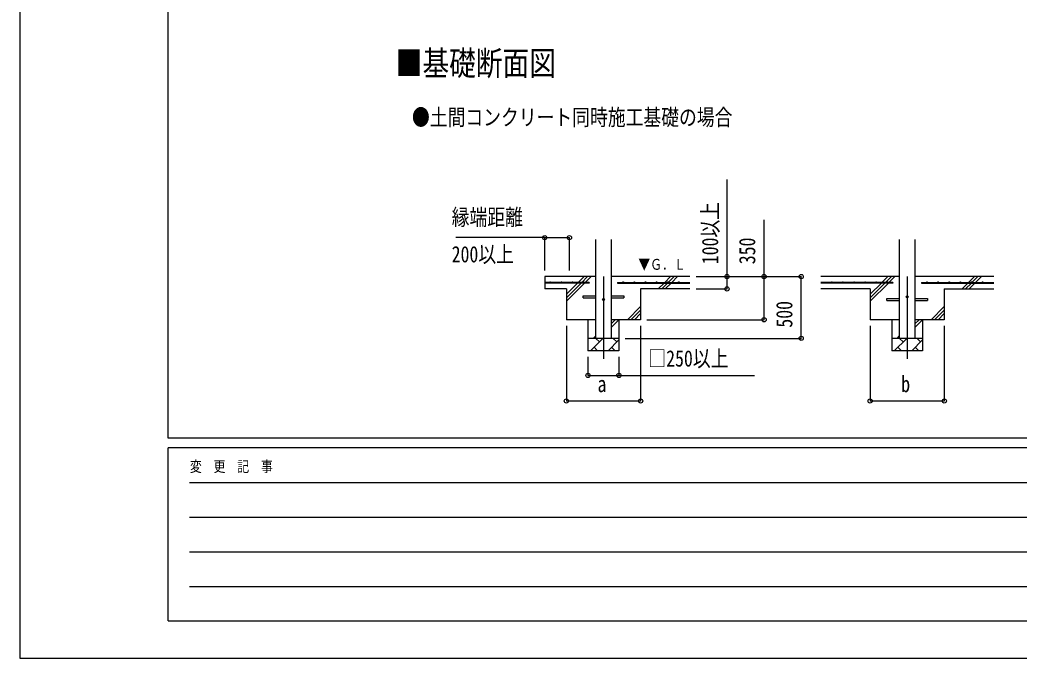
# Model space of a CAD drawing. Units: millimetres, scale not verified. Extents: x -16820 to 16820, y -11880 to 11880.
# Drawn here: x -16820 to -8738, y -11880 to -6717 of the extents above; entities that cross this region are included whole.
import ezdxf
from ezdxf.enums import TextEntityAlignment as Align

# ---------------------------------------------------------------- set-up
doc = ezdxf.new("R2010")
doc.units = ezdxf.units.MM
doc.header["$LTSCALE"] = 50
for name, color, linetype in [('0-2_USER1', 3, 'Continuous'), ('0-4_YKK_12', 2, 'Continuous'), ('0-5_YKK_13', 4, 'Continuous'), ('0-6_YKK_A1', 4, 'Continuous'), ('0-7_YKK_D', 6, 'Continuous'), ('0-8_YKK_ZWAK', 7, 'Continuous')]:
    doc.layers.add(name, color=color, linetype=linetype)
doc.styles.add('ＭＳ ゴシック', font='')
doc.styles.get('ＭＳ ゴシック').set_extended_font_data('MS Gothic')

msp = doc.modelspace()

# ---------------------------------------------------------------- linework, layer by layer
at = {"layer": '0-4_YKK_12'}
for p, q in [((-12099.92, -8793), (-12099.92, -9458.95)), ((-9642.53, -8793), (-9642.53, -9458.95))]:
    msp.add_line(p, q, dxfattribs=at)
at = {"layer": '0-5_YKK_13'}
for p, q in [((-12264.92, -8950), (-12162.42, -8950)), ((-12264.92, -8966), (-12264.92, -8950)), ((-12264.92, -8966), (-12162.42, -8966)), ((-12037.42, -8950), (-11934.92, -8950)), ((-12037.42, -8966), (-11934.92, -8966)), ((-11934.92, -8950), (-11934.92, -8966)), ((-9807.53, -8970), (-9705.03, -8970)), ((-9807.53, -8986), (-9807.53, -8970)), ((-9580.03, -8970), (-9477.53, -8970)), ((-9477.53, -8970), (-9477.53, -8986)), ((-9807.53, -8986), (-9705.03, -8986)), ((-9580.03, -8986), (-9477.53, -8986))]:
    msp.add_line(p, q, dxfattribs=at)
for centre in [(-12099.92, -8978), (-9642.53, -8958)]:
    msp.add_circle(centre, 8, dxfattribs=at)
at = {"layer": '0-6_YKK_A1'}
for p, q in [((-12162.42, -9293), (-12162.42, -8493)), ((-12037.42, -8493), (-12037.42, -9293)), ((-9705.03, -9293), (-9705.03, -8493)), ((-9580.03, -8493), (-9580.03, -9293)), ((-12162.42, -8793), (-12574.92, -8793)), ((-12574.92, -8793), (-12574.92, -8893)), ((-12303.99, -8840.5), (-12256.49, -8793)), ((-12275.71, -8840.5), (-12228.21, -8793)), ((-12247.42, -8840.5), (-12199.92, -8793)), ((-11399.92, -8793), (-12037.42, -8793)), ((-11603.99, -8840.5), (-11556.49, -8793)), ((-11575.71, -8840.5), (-11528.21, -8793)), ((-11547.42, -8840.5), (-11499.92, -8793)), ((-9705.03, -8793), (-10342.53, -8793)), ((-9846.6, -8840.5), (-9799.1, -8793)), ((-9818.32, -8840.5), (-9770.82, -8793)), ((-9790.03, -8840.5), (-9742.53, -8793)), ((-8942.53, -8793), (-9580.03, -8793)), ((-9146.6, -8840.5), (-9099.1, -8793)), ((-9118.32, -8840.5), (-9070.82, -8793)), ((-9090.03, -8840.5), (-9042.53, -8793)), ((-12214.92, -8840.5), (-12574.92, -8840.5)), ((-12214.92, -8845.5), (-12574.92, -8845.5)), ((-12399.92, -8993), (-12252.42, -8845.5)), ((-12399.92, -8936.43), (-12308.99, -8845.5)), ((-12399.92, -8964.72), (-12280.71, -8845.5)), ((-12214.92, -8840.5), (-12214.92, -8845.5)), ((-11984.92, -8840.5), (-11399.92, -8840.5)), ((-11984.92, -8840.5), (-11984.92, -8845.5)), ((-11984.92, -8845.5), (-11399.92, -8845.5)), ((-11656.49, -8893), (-11608.99, -8845.5)), ((-11628.21, -8893), (-11580.71, -8845.5)), ((-11599.92, -8893), (-11552.42, -8845.5)), ((-9757.53, -8840.5), (-10342.53, -8840.5)), ((-9757.53, -8845.5), (-10342.53, -8845.5)), ((-9942.53, -8993), (-9795.03, -8845.5)), ((-9942.53, -8936.43), (-9851.6, -8845.5)), ((-9942.53, -8964.72), (-9823.32, -8845.5)), ((-9757.53, -8840.5), (-9757.53, -8845.5)), ((-9527.53, -8840.5), (-8942.53, -8840.5)), ((-9527.53, -8840.5), (-9527.53, -8845.5)), ((-9527.53, -8845.5), (-8942.53, -8845.5)), ((-9199.1, -8893), (-9151.6, -8845.5)), ((-9170.82, -8893), (-9123.32, -8845.5)), ((-9142.53, -8893), (-9095.03, -8845.5)), ((-12399.92, -8893), (-12574.92, -8893)), ((-12399.92, -8893), (-12399.92, -9143)), ((-11399.92, -8893), (-11799.92, -8893)), ((-11799.92, -8893), (-11799.92, -9143)), ((-9942.53, -8893), (-10342.53, -8893)), ((-9942.53, -8893), (-9942.53, -9143)), ((-9342.53, -8893), (-9342.53, -9143)), ((-9342.53, -8893), (-8942.53, -8893)), ((-11906.49, -9143), (-11799.92, -9036.43)), ((-9449.1, -9143), (-9342.53, -9036.43)), ((-11878.21, -9143), (-11799.92, -9064.72)), ((-11849.92, -9143), (-11799.92, -9093)), ((-9420.82, -9143), (-9342.53, -9064.72)), ((-9392.53, -9143), (-9342.53, -9093)), ((-12162.42, -9143), (-12399.92, -9143)), ((-12224.92, -9143), (-12224.92, -9393)), ((-12037.42, -9204.67), (-11975.75, -9143)), ((-12037.42, -9176.38), (-12004.04, -9143)), ((-11799.92, -9143), (-12037.42, -9143)), ((-11974.92, -9143), (-11974.92, -9393)), ((-9705.03, -9143), (-9942.53, -9143)), ((-9767.53, -9143), (-9767.53, -9393)), ((-9580.03, -9204.67), (-9518.36, -9143)), ((-9580.03, -9176.38), (-9546.65, -9143)), ((-9342.53, -9143), (-9580.03, -9143)), ((-9517.53, -9143), (-9517.53, -9393)), ((-11974.92, -9293), (-12224.92, -9293)), ((-12204.18, -9393), (-12104.18, -9293)), ((-12182.32, -9293), (-12162.42, -9273.1)), ((-12132.74, -9321.55), (-12161.29, -9293)), ((-11991.32, -9321.55), (-12019.87, -9293)), ((-9517.53, -9293), (-9767.53, -9293)), ((-9746.8, -9393), (-9646.8, -9293)), ((-9724.93, -9293), (-9705.03, -9273.1)), ((-9675.35, -9321.55), (-9703.9, -9293)), ((-9533.93, -9321.55), (-9562.48, -9293)), ((-12175.63, -9364.45), (-12147.08, -9393)), ((-12062.76, -9393), (-11974.92, -9305.16)), ((-12034.21, -9364.45), (-12005.66, -9393)), ((-9718.24, -9364.45), (-9689.69, -9393)), ((-9605.37, -9393), (-9517.53, -9305.16)), ((-9576.82, -9364.45), (-9548.27, -9393)), ((-11974.92, -9393), (-12224.92, -9393)), ((-9517.53, -9393), (-9767.53, -9393))]:
    msp.add_line(p, q, dxfattribs=at)
for centre in [(-12529.92, -8838), (-12439.92, -8838), (-12349.92, -8838), (-12259.92, -8838), (-11939.92, -8838), (-11849.92, -8838), (-11759.92, -8838), (-11669.92, -8838), (-11579.92, -8838), (-11489.92, -8838), (-10252.53, -8838), (-10162.53, -8838), (-10072.53, -8838), (-9982.53, -8838), (-9892.53, -8838), (-9802.53, -8838), (-9482.53, -8838), (-9392.53, -8838), (-9302.53, -8838), (-9212.53, -8838), (-9122.53, -8838), (-9032.53, -8838)]:
    msp.add_circle(centre, 2.5, dxfattribs=at)
at = {"layer": '0-7_YKK_D'}
for p, q in [((-12574.92, -8477.74), (-13292.73, -8477.74)), ((-12574.92, -8743), (-12574.92, -8476.74)), ((-12574.92, -8477.74), (-12374.92, -8477.74)), ((-12374.92, -8743), (-12374.92, -8476.74)), ((-11349.92, -8793), (-11098.92, -8793)), ((-11349.92, -8793), (-10498.92, -8793)), ((-11349.92, -8793), (-10798.92, -8793)), ((-10499.92, -9293), (-10499.92, -8793)), ((-11349.92, -8893), (-11098.92, -8893)), ((-12399.92, -9193), (-12399.92, -9800.96)), ((-11798.92, -9193), (-11798.92, -9800.96)), ((-11749.92, -9143), (-10798.92, -9143)), ((-9942.53, -9193), (-9942.53, -9800.96)), ((-9342.53, -9193), (-9342.53, -9800.96)), ((-11924.92, -9293), (-10498.92, -9293)), ((-12224.92, -9443), (-12224.92, -9594)), ((-11974.92, -9443), (-11974.92, -9594)), ((-12399.92, -9799.96), (-11798.92, -9799.96)), ((-9942.53, -9799.96), (-9342.53, -9799.96))]:
    msp.add_line(p, q, dxfattribs=at)
for points in [[(-11099.92, -8893), (-11099.92, -8793), (-11099.92, -8008.2)], [(-10799.92, -9143), (-10799.92, -8793), (-10799.92, -8334.6)], [(-12224.92, -9593), (-11974.92, -9593), (-10878.79, -9593)]]:
    msp.add_lwpolyline(points, dxfattribs=at)
for centre in [(-12574.92, -8477.74), (-12374.92, -8477.74), (-11099.92, -8793), (-10799.92, -8793), (-10499.92, -8793), (-11099.92, -8893), (-10799.92, -9143), (-10499.92, -9293), (-12224.92, -9593), (-11974.92, -9593), (-12399.92, -9799.96), (-11798.92, -9799.96), (-9942.53, -9799.96), (-9342.53, -9799.96)]:
    msp.add_circle(centre, 17, dxfattribs=at)
at = {"layer": '0-8_YKK_ZWAK'}
for p, q in [((-15619.92, -10100), (-15619.92, 11100)), ((15580.08, -10100), (-15619.92, -10100)), ((-5219.92, -10180), (-15619.92, -10180)), ((-15619.92, -11580), (-15619.92, -10180)), ((-15449.92, -10460), (-5419.92, -10460)), ((-15449.92, -10740), (-5419.92, -10740)), ((-15449.92, -11020), (-5419.92, -11020)), ((-15449.92, -11300), (-5419.92, -11300)), ((-15619.92, -11580), (-5219.92, -11580))]:
    msp.add_line(p, q, dxfattribs=at)
msp.add_lwpolyline([(-16820, -11880), (16820, -11880), (16820, 11880), (-16820, 11880)], close=True, dxfattribs=at)

# ---------------------------------------------------------------- texts
at = {"layer": '0-2_USER1', "style": 'ＭＳ ゴシック', "width": 0.8}
for s, height, p in [('■基礎断面図', 197.9, (-13779.69, -7225.08)), ('●土間コンクリート同時施工基礎の場合', 132, (-13648.9, -7609.27))]:
    msp.add_text(s, height=height, dxfattribs=at).set_placement(p, align=Align.BOTTOM_LEFT)
at = {"layer": '0-6_YKK_A1', "style": 'ＭＳ ゴシック', "width": 0.8}
msp.add_text('▼Ｇ．Ｌ', height=87.98, dxfattribs=at).set_placement((-11817.77, -8764.55), align=Align.BOTTOM_LEFT)
at = {"layer": '0-7_YKK_D', "style": 'ＭＳ ゴシック', "width": 0.8}
for s, p in [('縁端距離', (-13327.72, -8417.74)), ('200以上', (-13327.72, -8717.74)), ('□250以上', (-11736.39, -9561)), ('b', (-9690.53, -9767.96)), ('a', (-12147.92, -9767.96))]:
    msp.add_text(s, height=132, dxfattribs=at).set_placement(p, align=Align.BOTTOM_LEFT)
for s, p in [('100以上', (-11131.92, -8693)), ('350', (-10831.92, -8693)), ('500', (-10531.92, -9206.2))]:
    msp.add_text(s, height=132, rotation=90, dxfattribs=at).set_placement(p, align=Align.BOTTOM_LEFT)
at = {"layer": '0-8_YKK_ZWAK', "style": 'ＭＳ ゴシック', "width": 0.8}
msp.add_text('変  更  記  事', height=87.98, dxfattribs=at).set_placement((-15445.24, -10400), align=Align.BOTTOM_LEFT)

doc.saveas('drawing.dxf')
